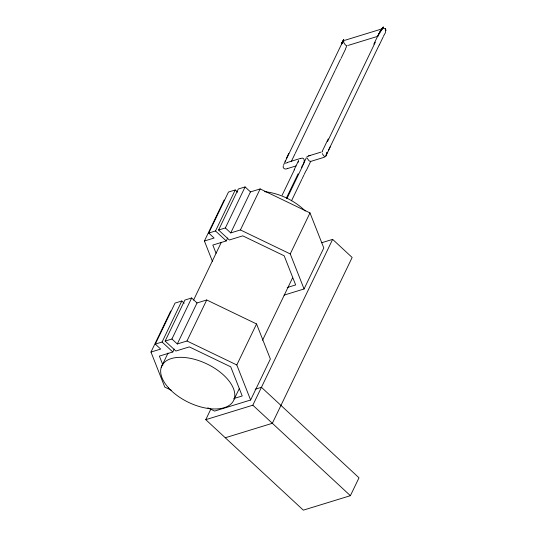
<?xml version="1.0" encoding="UTF-8"?>
<svg xmlns="http://www.w3.org/2000/svg" width="537" height="537" viewBox="0 0 537 537"><rect width="100%" height="100%" fill="white"/><g stroke="black" fill="none" stroke-linecap="round" stroke-linejoin="round"><path stroke-width="0.81" d="M298.183 162.261L298.606 160.536M343.519 40.094L341.78 43.463L343.808 39.315M325.831 156.509C324.543 157.596 322.965 154.663 322.314 153.616M326.006 155.905L330.456 146.306M283.388 165.577C282.032 168.235 285.664 170.283 287.584 168.262M283.684 164.725L343.599 39.906L341.888 43.088M380.169 30.971L379.787 33.099M380.498 30.784L379.766 32.408L383.103 27.474M161.268 367.214L167.994 353.098M221.331 242.288L193.548 300.129M298.317 161.14L294.122 169.86M379.297 33.254L377.9 36.174L379.162 33.542M262.533 340.23L292.49 278.052M171.585 390.372L164.792 387.103L150.978 352.057L170.712 311.044M212.397 261.264L204.416 241.012L224.157 199.999M150.978 352.057L160.67 349.077L155.3 344.096L175.042 303.083L181.815 301.002L184.204 303.21M204.416 241.012L214.109 238.032L208.739 233.058L228.48 192.045L235.26 189.957L237.643 192.172M155.3 344.096L162.08 342.015L181.815 301.002M208.739 233.058L215.518 230.97L235.26 189.957M233.776 398.561L242.214 395.97L230.735 366.831L189.313 346.902L175.881 351.03L165.141 341.076L184.882 300.062L191.662 297.975L197.032 302.955L206.725 299.975L256.545 323.952L270.359 358.998L250.625 400.011L214.612 411.08L207.819 407.811M287.214 287.523L295.659 284.925L284.174 255.793L242.758 235.857L229.319 239.985L218.586 230.031L238.327 189.017L245.1 186.93L250.47 191.91L260.163 188.93L309.99 212.907L323.804 247.953L304.063 288.973L284.06 295.122M165.141 341.076L171.921 338.988L191.662 297.975M218.586 230.031L225.365 227.95L245.1 186.93M162.912 365.066L159.382 356.098L172.813 351.97L174.223 349.043M216.062 253.276L212.82 245.06L226.258 240.932L227.668 237.998M171.921 338.988L177.291 343.969L197.032 302.955M225.365 227.95L230.729 232.924L250.47 191.91M177.291 343.969L186.983 340.988L206.725 299.975M230.729 232.924L240.422 229.943L260.163 188.93M286.315 158.563L288.785 153.414M341.029 58.446L345.613 48.968M345.647 48.431L346.667 46.316M291.235 161.637L294.873 154.079M295.209 153.394L335.175 70.334M335.511 69.649L340.485 59.305M282.153 195.213L294.538 169.47M286.396 198.113L298.095 173.8M301.646 167.531L306.352 157.744M286.912 198.623L302.056 167.161M291.504 200.811L301.828 179.358M302.17 178.646L303.888 175.069M304.237 174.35L305.956 170.779M306.365 170.41L310.493 161.825M322.274 151.259L328.228 138.902M373.819 44.162L379.062 33.274M327.57 141.459L375.356 42.168M328.584 150.125L379.149 45.061M379.33 44.9L383.176 36.912M255.169 389.238L261.445 387.311L359.005 477.796L350.392 495.685L303.338 510.15L205.772 419.666L210.806 409.207M250.625 400.011L236.804 364.965L256.545 323.952M304.063 288.973L290.248 253.927L309.99 212.907M205.772 419.666L252.833 405.2L332.638 239.374L352.151 257.471L272.346 423.297L225.285 437.762M284.993 161.301L285.16 160.952M301.955 166.262C304.694 164.1 305.862 155.999 300.418 158.576M234.192 399.078L239.16 388.862M383.431 36.227L385.378 32.777L385.546 28.36M342.72 42.242L341.72 43.9L343.351 41.02L341.78 43.463M382.834 27.528L380.532 31.415L382.854 27.649M343.391 40.872L344.311 40.866M347.244 45.571C345.613 46.108 344.338 43.45 343.62 42.201M306.909 156.582L307.829 156.576M310.762 161.281C309.137 161.818 307.855 159.16 307.137 157.912M321.938 151.958L322.442 151.77M381.599 29.267L381.975 29.011M285.389 163.194L287.476 162.651M383.243 27.092L383.015 27.421L383.223 27.092A2.745 2.403 -80.6 0 1 383.398 27.004M382.384 28.79C383.848 27.904 386.103 28.797 386.022 30.649M300.217 158.509L287.51 162.409M320.938 152.139L308.238 156.039L310.265 155.435L309.849 155.562M287.402 168.591L296.008 165.926M381.8 28.938L344.741 40.329M348.385 45.35L377.464 36.402M310.856 161.382L324.469 157.2M321.663 242.744L332.638 239.374M240.422 229.943L290.248 253.927M186.983 340.988L236.804 364.965M215.518 230.97L226.258 240.932M252.833 405.2L350.392 495.685M162.08 342.015L172.813 351.97M264.573 191.689A39.859 21.299 25.7 0 1 305.224 211.021M326.436 154.226L325.986 155.596L327.114 152.233L326.436 154.226M168.47 387.774A39.859 21.299 25.7 0 0 232.091 402.837A39.859 21.299 25.7 0 0 192.629 358.83A39.859 21.299 25.7 0 0 168.47 387.774"/></g></svg>
